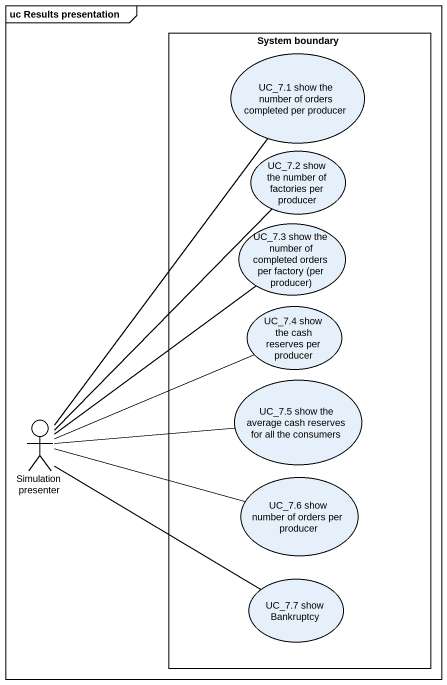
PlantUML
@startuml
mainframe uc Results presentation
rectangle "System boundary" as System_boundary {
  usecase "UC_7.1 show the number of orders completed per producer" as UC_7_1_show_the_number_of
  usecase "UC_7.2 show the number of factories per producer" as UC_7_2_show_the_number_of
  usecase "UC_7.3 show the number of completed orders per factory (per producer)" as UC_7_3_show_the_number_of
  usecase "UC_7.4 show the cash reserves per producer" as UC_7_4_show_the_cash
  usecase "UC_7.5 show the average cash reserves for all the consumers" as UC_7_5_show_the_average
  usecase "UC_7.6 show number of orders per producer" as UC_7_6_show_number_of
  usecase "UC_7.7 show Bankruptcy" as UC_7_7_show_Bankruptcy
}
actor "Simulation presenter" as Simulation_presenter
UC_7_3_show_the_number_of -- Simulation_presenter
UC_7_4_show_the_cash -left- Simulation_presenter
UC_7_5_show_the_average -left- Simulation_presenter
Simulation_presenter -up- UC_7_1_show_the_number_of
Simulation_presenter -up- UC_7_2_show_the_number_of
Simulation_presenter -right- UC_7_7_show_Bankruptcy
UC_7_6_show_number_of -left- Simulation_presenter
@enduml
